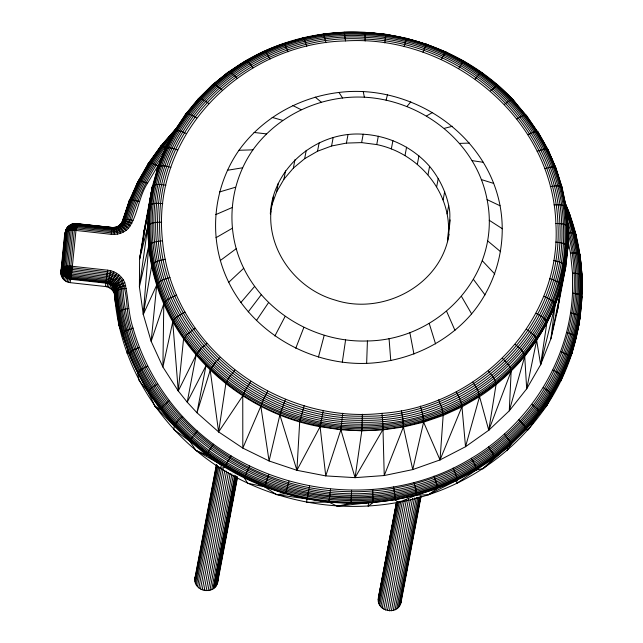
<?xml version="1.0" encoding="UTF-8"?>
<svg xmlns="http://www.w3.org/2000/svg" width="643" height="643" viewBox="0 0 643 643"><rect width="100%" height="100%" fill="white"/><g stroke="black" fill="none" stroke-linecap="round" stroke-linejoin="round"><path stroke-width="0.96" d="M170.845 167.381C166.786 166.424 161.682 164.463 157.905 167.051L152.311 186.759L143.895 231.673L139.611 259.057L139.402 286.818L143.285 314.419L151.161 341.329L162.904 367.008L178.272 390.968L187.217 402.156L196.959 412.75L218.62 431.911L242.813 448.091L269.079 460.967L296.905 470.298L325.752 475.9L355.057 477.653L384.241 475.539L412.75 469.583L440.021 459.914L465.524 446.716L488.76 430.247L509.28 410.829L526.689 388.83L540.634 364.685L550.866 338.869L557.168 311.871L565.695 266.982L567.93 247.298L568.05 226.794C565.35 223.209 559.908 223.724 555.874 223.467C552.289 116.994 449.328 34.376 345.516 40.927C241.792 43.258 150.631 134.958 162.518 240.779C171.745 346.939 278.427 424.742 381.998 413.361C477.813 406.906 562.086 321.476 555.874 223.467M568.05 226.794L567.93 247.298L566.788 254.146M515.204 344.415C518.957 347.67 523.981 351.142 524.728 356.399L509.28 410.829L511.145 371.236C510.55 365.907 505.977 361.993 502.464 358.336M176.616 295.097C171.994 297.17 166.288 299.091 163.78 303.817L162.904 367.008L172.734 321.934C175.121 317.103 180.53 314.628 185.023 312.088M270.148 58.939L266.548 53.208L265.077 51.689L263.678 51.536C345.982 12.94 450.831 33.291 512.945 99.601L517.615 105.709M564.08 200.56C585.749 248.383 587.429 303.874 571.78 353.73C550.336 420.482 494.62 473.216 428.359 494.772C359.566 517.004 281.779 506.941 220.67 468.409C161.473 430.89 119.879 366.068 114.687 295.716C114.366 290.901 110.138 286.979 105.42 286.521L70.151 282.655C64.887 282.189 60.313 277.262 60.908 271.885L64.501 236.045L65.297 233.12M164.889 151.218L165.203 148.613C169.029 146.291 173.883 148.814 177.701 150.076M365.176 40.991L364.902 32.415M498.269 86.266L498.092 85.39L496.292 85.897L490.384 91.017M366.647 363.359C406.497 361.824 445.454 344.23 471.616 313.888C496.468 284.214 507.198 243.85 500.061 205.776C486.43 133.238 410.965 83.413 338.949 92.455C299.517 97.165 262.272 117.87 238.979 150.269C216.828 182.025 209.899 223.201 220.372 260.471C238.023 323.349 302.395 365.714 366.647 363.359L367.426 340.967C440.166 340.026 501.982 272.97 487.089 199.627C474.864 134.572 407.18 89.883 342.59 97.993C307.225 102.213 273.814 120.788 252.924 149.843C233.055 178.328 226.842 215.26 236.23 248.688C252.064 305.079 309.797 343.081 367.426 340.967M456.249 391.788L459.874 398.981L461.811 405.05L465.524 446.716L479.557 396.61L477.926 390.606L472.838 382.135M453.13 468.072L457.036 477.645L456.634 483.472L476.326 469.912L475.137 465.122L471.359 458.314C374.7 517.535 237.371 491.332 169.35 400.637C152.938 378.928 140.495 354.317 133.037 328.131C128.102 313.366 128.584 297.524 124.758 282.623C121.857 275.751 115.017 270.976 107.654 270.173L72.386 266.298C68.134 265.977 60.177 265.294 60.908 271.885M323.244 410.387L320.093 426.727L296.905 470.298L299.694 421.76L304.115 405.733M481.977 73.455L481.848 72.619L480.297 73.318L475.105 79.001M162.518 240.779C157.857 241.495 151.555 241.567 148.742 245.915L139.402 286.818L147.85 226.079L149.039 206.29L152.311 186.759C155.333 182.853 161.642 184.806 165.862 185.28M420.345 406.119L422.973 415.708L423.6 422.17L440.021 459.914L443.22 414.639L441.637 407.308L438.695 399.809M391.659 35.606L385.84 34.256L384.763 42.904M237.54 477.13L217.599 582.662C214.497 595.764 192.442 591.247 195.006 577.856L216.442 464.439M421.085 496.275L400.959 602.796C397.824 615.978 375.817 611.332 378.365 597.99L396.442 502.32M447.544 241.672C447.882 229.487 451.772 217.688 448.693 205.527C445.615 191.1 438.984 177.701 429.588 166.344C412.886 147.239 388.476 135.689 363.199 134.226C317.28 130.754 272.841 167.26 270.333 213.789M448.171 238.907L450.164 219.898M170.025 277.422C165.331 279.038 159.368 280.372 156.747 284.986L143.285 314.419L148.742 245.915L147.85 226.079C150.743 221.867 157.117 222.454 161.674 222.165M559.45 298.175L557.168 311.871L557.489 307.925M464.455 62.218C463.137 60.153 459.922 67.153 458.668 68.463M342.735 413.224L340.862 429.757L325.752 475.9L320.093 426.727C232.38 410.893 156.884 336 148.742 245.915M330.478 489.114L328.991 502.127L337.181 506.202L368.728 502.722L368.101 506.234L373.141 502.569L394.979 499.828L416.415 495.142L437.232 488.551L457.269 480.12L476.326 469.912L494.242 458.025L510.863 444.562L526.03 429.645L539.606 413.409L546.309 406.448L561.54 377.57L571.78 353.73L578.732 325.334L580.034 317.851L582.084 296.527L579.56 294.494L572.503 293.047L572.503 273.034L570.502 253.077L567.472 238.047M70.151 282.655L71.879 271.041L75.978 230.459C80.785 217.696 65.361 224.921 65.457 232.284M372.691 489.54L373.141 502.569C321.669 506.523 269.208 494.113 225.034 467.381C198.028 451.322 176.335 428.431 154.714 406.014C147.207 388.091 135.794 372.168 129.122 353.851L127.001 353.232L127.796 349.832L118.842 324.819L115.322 292.356C115.001 287.55 110.773 283.627 106.055 283.169L70.786 279.295C65.522 278.837 60.948 273.91 61.543 268.533L65.136 232.694C67.459 229.479 72.482 230.411 75.978 230.459L111.247 234.333L111.737 228.498L111.721 227.477L76.453 223.603L76.308 224.166M393.58 486.92L394.834 494.66L394.979 499.828L398.676 502.4L416.415 495.142L415.989 490.038L414.068 482.443M156.747 284.986L151.161 341.329L163.78 303.817M206.909 343.402L200.857 348.715L196.814 353.626L178.272 390.968L183.536 339.158L187.274 334.199L195.15 328.243M471.359 458.314C529.438 424.115 569.489 360.707 572.503 293.047M579.319 319.515L578.732 325.334L579.206 321.942L577.181 330.615M580.291 309.813L580.484 307.876M107.654 270.173L105.42 286.521M445.872 52.67L445.856 51.89L441.235 59.502M381.998 413.361L382.842 423.287L384.241 475.539L403.386 427L403.129 420.45L401.385 410.644M543.681 296.302C547.82 298.28 553.936 300.12 555.086 305.112L550.866 338.869L565.695 266.982L567.898 246.623C565.334 242.813 559.868 242.708 555.737 242.073M426.413 44.889L426.462 44.142L422.99 52.212M157.053 171.617L157.623 167.67L165.203 148.613M320.093 426.727L340.862 429.757L355.057 477.653L361.937 429.998L362.387 414.221M342.309 362.162L345.596 339.89M526.392 329.337C530.33 332.174 535.772 335.148 536.656 340.324L540.634 364.685L546.807 323.172C545.786 318.084 539.983 315.657 535.916 313.245M250.706 381.403L245.417 389.843L242.757 395.831L218.62 431.911L225.83 383.791L228.804 378.02L234.824 370.111M567.48 231.376L568.082 227.461L566.113 207.014L561.765 186.92L557.577 185.779L550.295 186.55M553.639 260.544C557.835 261.564 563.252 262.272 565.663 266.29L561.403 286.32C548.736 331.507 518.78 371.043 479.557 396.61L488.76 430.247L496.034 384.683C495.592 379.306 491.517 374.99 488.294 370.947M557.168 311.871L561.403 286.32M152.592 186.124C126.759 297.066 211.169 406.81 320.246 425.915C420.932 447.456 534.341 387.536 561.371 285.613C559.113 281.401 553.824 280.107 549.612 278.676M270.43 213.87L273.355 196.895M217.599 582.662L218.628 575.043M400.959 602.796L401.264 600.972M143.285 314.419L151.724 265.623C154.441 261.138 160.605 260.415 165.307 259.258M406.288 38.974L406.384 38.242L404.101 46.658M147.85 226.079L139.611 259.057L152.311 186.759M139.611 259.057L149.039 206.29C152.005 202.223 158.379 203.501 162.792 203.606M65.136 232.694L66.149 229.294L67.242 228.683L71.63 228.988L75.978 230.459L74.926 223.547L74.701 224.11M75.054 223.643C71.301 222.743 76.814 228.056 75.978 230.459C72.691 229.848 68.584 228.562 65.634 230.708L61.768 268.018C61.181 273.331 65.699 278.194 70.899 278.652L106.167 282.526C110.942 282.992 115.218 286.963 115.547 291.826C122.885 410.7 234.607 503.485 351.174 502.689C459.022 505.832 565.02 426.502 580.01 317.312C578.089 314.17 573.813 313.68 570.518 312.924M64.501 236.045L65.634 230.708M60.884 273.404C60.281 267.014 67.925 266.692 72.386 266.298L68.568 282.357M61.109 274.923C60.651 268.702 67.845 267.448 72.386 266.298L68.415 275.992L67.049 281.835M61.583 276.386C61.294 270.325 67.901 268.211 72.386 266.298L67.145 275.333L65.626 281.087M62.291 277.768C62.178 271.86 68.102 268.967 72.386 266.298L65.996 274.497L64.34 280.147M63.215 279.03C63.295 273.251 68.439 269.682 72.386 266.298M107.003 286.818L110.813 270.759M108.514 287.341L109.881 281.497L113.843 271.796M122.146 222.743L129.082 201.235L137.883 181.656L140.825 181.037L147.552 183.151L160.356 161.827M109.937 288.072L111.456 282.317L116.68 273.267M111.215 289.004L112.879 283.354L119.244 275.14M112.34 290.114C112.421 284.343 117.548 280.75 121.487 277.358M113.264 291.375C113.152 285.468 119.059 282.558 123.335 279.874M113.972 292.75C113.682 286.698 120.273 284.56 124.758 282.623M114.454 294.205C113.996 287.992 121.173 286.714 125.715 285.54M182.684 416.423C178.85 419.975 173.907 423.705 173.779 429.452L189.918 441.323L195.898 450.373L221.401 464.929L220.67 468.409L225.034 467.381L227.075 462.622L231.086 455.887M196.075 355.314L187.217 402.156L205.977 365.763L196.959 412.75L210.454 369.468L214.641 363.255L220.179 357.404M194.869 579.705L216.482 465.299M195.054 581.553L217.045 465.17M195.568 583.346L217.744 465.982M196.396 585.042L218.757 466.697M197.514 586.593L220.059 467.252M198.88 587.943L221.433 468.602M200.471 589.052L223.201 468.731M271.772 205.278L276.675 191.735L278.258 183.351M202.223 589.904L224.777 470.572M204.104 590.467L226.657 471.126M206.049 590.716L228.41 472.364M276.675 191.735L283.933 179.22L285.524 170.837M208.002 590.66L230.178 473.296M209.907 590.282L231.898 473.907M211.716 589.607L233.337 475.201M234.799 475.233L213.372 588.65L235.169 476.608M283.933 179.22L293.361 168.096L294.944 159.713M214.826 587.445L235.885 475.997M216.032 586.014L236.72 476.535M220.862 563.204L221.795 558.277M222.173 556.299L223.105 551.372M224.037 546.437L224.407 544.468M225.339 539.533L225.709 537.564M226.641 532.629L227.019 530.66M228.506 522.767L228.876 520.798M229.254 518.821L230.186 513.894M231.118 508.959L231.488 506.989M232.42 502.054L232.79 500.085M233.722 495.15L234.655 490.223M235.587 485.288L235.965 483.319M216.972 584.407L237.283 476.897M293.361 168.096L304.661 158.676L306.245 150.293M304.661 158.676L317.529 151.234L319.113 142.85M317.529 151.234L331.579 145.993L333.162 137.61M331.579 145.993L346.416 143.084L348 134.7M346.416 143.084L361.615 142.609L363.199 134.226M309.532 486.076L306.446 502.296L328.991 502.127M448.581 228.281C448.227 187.772 415.78 152.455 376.734 144.579L378.317 136.195M391.33 148.935L392.921 140.552M405.002 155.542L406.585 147.159M417.347 164.222L418.931 155.839M428.005 174.727L429.588 166.344M436.677 186.743L438.261 178.36M443.107 199.933L444.691 191.55M447.11 213.91L448.693 205.527M396.353 503.493L378.365 597.99M378.221 599.839L396.675 502.199M378.414 601.679L397.229 502.07M378.928 603.48L398.121 501.894M379.756 605.176L399.319 501.62M380.865 606.719L400.806 501.194M382.239 608.069L402.365 501.556M383.823 609.186L404.326 500.696M385.583 610.038L406.456 499.579M387.464 610.601L408.522 499.153M389.401 610.85L410.459 499.402M391.354 610.786L412.605 498.357M393.267 610.416L414.51 497.979M395.075 609.741L416.318 497.304M396.723 608.784L417.781 497.336M398.178 607.571L419.051 497.111M399.391 606.14L420.08 496.669M402.172 594.188L402.542 592.211M403.474 587.284L404.407 582.349M405.339 577.422L405.709 575.445M406.087 573.476L407.019 568.541M407.951 563.614L408.321 561.636M410.555 549.805L411.488 544.87M412.42 539.943L412.798 537.966M413.722 533.039L414.1 531.062M414.47 529.093L415.402 524.158M416.897 516.273L417.267 514.296M418.199 509.369L418.569 507.391M418.947 505.422L419.879 500.487M400.324 604.533L420.827 496.042M552.835 370.022C556.838 372.064 563.798 375.199 560.913 380.921L569.698 358.288L575.879 338.322C574.866 334.505 569.811 333.653 566.547 332.495M213.757 588.377L235.451 475.965M173.763 133.535L174.422 131.003L185.988 113.996L190.28 114.494L196.726 117.934M536.656 340.324L526.689 388.83L524.728 356.399M147.641 214.215L143.895 231.673L145.085 227.887M156.378 173.489L157.905 167.051M111.577 228.04C113.924 226.931 118.698 227.373 120.78 224.286L123.882 225.01L128.504 228.249C138.116 214.979 138.486 196.967 147.552 183.151M164.053 153.082L164.929 149.224L174.422 131.003M307.073 498.944L276.434 494.596L264.562 486.815L268.878 474.478M267.665 391.169L263.164 400.059L260.833 406.239L269.079 460.967L280.059 414.108L285.524 399.303M479.557 396.61L461.875 406.898L443.156 415.45L423.6 422.17L412.75 469.583L403.386 427L382.722 429.894L361.808 430.81L340.862 429.757M567.488 249.243L567.93 247.298M571.78 353.73L575.381 338.314M540.634 364.685L555.086 305.112M386.089 100.139L387.448 94.843M195.006 577.856L195.48 576.072M449.055 234.245C441.146 285.227 382.818 315.745 335.188 300.096C296.889 289.318 267.641 251.373 270.96 211.073M113.176 228.096L113.409 227.534L114.446 234.446C119.694 234.205 124.83 232.027 128.504 228.249M318.446 357.082L324.201 335.341M288.932 481.181L285.532 493.824L276.434 494.596M189.918 441.323L192.41 436.91L197.514 430.979M114.767 227.919C116.431 226.706 116.994 232.742 117.621 234.084M139.346 201.42L132.354 199.901L129.299 200.753L121.929 222.486L127.764 207.094M71.566 224.712L72.265 224.182L73.117 225.01L75.978 230.459C73.31 229.157 69.91 226.489 66.888 227.976L66.687 228.434L69.806 225.508L72.94 227.373L75.978 230.459L72.096 225.46L70.577 224.728L70.119 225.355M116.295 227.501L116.68 226.915L117.846 227.799L120.691 233.264M174.414 426.1L160.461 409.591L148.195 391.941L151.218 388.155L157.615 383.758M122.805 221.658L125.104 215.228M567.407 229.334L568.082 227.461M488.76 430.247L511.145 371.236M295.748 348.281L303.842 327.448M253.053 67.78L248.793 62.395L246.382 60.715L239.558 65.2M133.157 193.165L137.883 181.656M440.021 459.914L461.875 406.898M139.378 347.341L132.386 350.556L129.122 353.851L122.483 333.757L117.87 313.197C120.04 309.693 124.927 309.283 128.624 308.471M217.615 81.09L228.795 71.783L232.123 73.238L237.01 78.221M145.985 169.093L148.348 163.451L160.999 146.001L165.476 146.998L167.413 144.771M228.795 71.783L212.584 84.772L197.98 99.48L212.584 84.772L228.386 72.072L245.851 60.699M260.833 406.239L242.813 448.091L242.757 395.831M175.885 129.773L174.341 130.794L177.355 127.692M120.78 224.286L119.051 226.031C121.374 220.895 126.936 223.426 130.441 225.87M121.382 223.354L121.173 223.812C122.773 219.054 128.777 222.165 131.952 223.225M122.459 221.063C124.855 218.049 129.773 219.874 133.013 220.38M65.932 229.768L66.149 229.294M129.299 200.753L129.082 201.235L131.654 196.846M546.309 406.448L561.54 377.57M249.54 466.022L244.332 477.974L247.676 483.239L264.562 486.815M274.866 336.008L285.106 316.436M67.306 227.662L65.827 231.713L62.242 267.552C61.672 272.664 66.028 277.35 71.027 277.792L106.296 281.658C111.239 282.14 115.676 286.256 116.013 291.303C124.019 418.505 249.363 513.026 373.278 501.058C437.779 496.002 500.166 463.941 539.397 412.091C573.17 367.571 588.104 309.556 579.721 254.282L576.345 253.029L570.502 253.077M137.666 182.122L148.348 163.451M355.057 477.653L382.722 429.894M174.157 131.59L185.473 114.382L198.229 98.918L213.034 84.45L216.715 85.615L222.181 90.133M138.213 181.318L139.836 178.899M256.396 320.608L268.541 302.62M518.877 419.815L524.198 425.377L526.03 429.645L528.241 429.854L551.485 396C550.746 391.949 546.357 389.754 543.214 387.641M148.139 163.909L160.605 146.291L174.534 130.352L176.174 130.087M165.476 146.998C148.662 168.57 136.003 193.238 128.439 219.536C126.494 226.69 118.834 231.223 111.617 230.323L76.348 226.449L72.94 227.373L71.269 230.315L67.684 266.154L68.311 268.822L71.156 270.912L107.148 274.915C114.438 275.622 120.972 281.69 121.471 289.125C130.087 422.057 266.741 515.606 394.432 491.622C456.522 481.085 514.167 444.289 547.185 390.285C578.346 339.536 585.95 275.091 566.66 218.676M165.01 150.028C148.975 170.757 137.232 194.588 129.918 219.721C127.788 227.55 119.405 232.509 111.512 231.52L76.244 227.646L73.921 228.273L72.788 230.282L69.203 266.114L69.629 267.938L71.566 269.353L107.325 273.315C115.298 274.087 122.443 280.726 122.99 288.852C131.55 420.916 267.319 513.861 394.175 490.038C455.863 479.565 513.13 443.011 545.939 389.353C575.437 341.168 583.892 280.525 567.568 226.336M162.928 155.518C148.469 174.775 138.293 196.975 131.453 220.002C130.642 222.711 129.211 225.187 127.298 227.26C123.223 231.472 117.187 233.481 111.384 232.862L76.115 228.996L74.942 229.31L74.371 230.331L70.778 266.162L71.14 267.279L72.225 267.85L107.494 271.724C113.329 272.383 118.81 275.678 121.953 280.661C128.463 295.603 125.409 313.213 131.477 328.525C151.877 403.032 214.698 462.028 288.498 482.676C362.732 504.16 447.584 487.121 505.486 435.231C561.636 386.13 587.139 305.345 568.074 233.063L567.504 231.207M248.238 311.871L261.227 294.783M213.693 444.176L209.112 450.526L206.845 455.123L195.898 450.373M120.209 225.002L122.588 221.65L129.749 200.375L138.317 181.302L148.766 163.129L152.278 163.33L157.567 165.733M407.043 106.376L410.813 101.811M240.876 302.531L254.628 286.408M174.912 130.079L160.404 146.749L160.999 146.001M175.467 129.99C151.37 155.268 133.406 186.229 123.826 219.834C122.709 223.885 119.003 226.883 114.888 227.509M174.205 132.345C151.017 156.94 134.066 187.145 124.726 219.601C123.231 225.114 117.323 228.611 111.761 227.911L76.493 224.037C72.281 223.467 67.828 226.593 67.459 230.933L63.866 266.773C63.384 271.121 67.089 275.108 71.341 275.485L106.609 279.359C112.228 279.898 117.259 284.576 117.645 290.298C122.62 361.543 165.725 427.209 226.449 463.852C282.639 498.044 352.621 508.3 416.214 491.389C477.781 475.105 532.34 432.458 560.133 374.797C585.299 322.698 587.501 260.077 565.486 206.524M172.445 135.609C150.526 159.36 134.821 188.503 125.811 219.472C124.187 225.46 117.782 229.254 111.737 228.498L76.477 224.624C72.788 224.126 68.897 226.85 68.568 230.652L64.983 266.491C64.565 270.293 67.796 273.773 71.518 274.103L106.786 277.977C112.879 278.564 118.344 283.635 118.762 289.856C123.721 360.771 166.625 426.148 227.075 462.622C283.016 496.661 352.677 506.877 415.989 490.038C477.275 473.827 531.584 431.373 559.257 373.969C583.764 323.276 586.32 262.698 566.121 210.14M170.837 139.017C150.277 161.98 135.697 189.942 127.057 219.448C125.289 225.99 118.288 230.13 111.689 229.302L76.421 225.436C73.358 225.018 70.127 227.284 69.854 230.443L66.261 266.282C65.916 269.441 68.6 272.335 71.695 272.608L106.963 276.482C113.626 277.125 119.59 282.671 120.048 289.454C128.713 423.19 266.194 517.302 394.657 493.181C457.117 482.58 515.107 445.551 548.326 391.225C580.894 338.443 587.429 271.121 566.186 212.921L569.385 213.524L570.775 219.126M476.326 469.912L483.006 468.707L494.242 458.025L492.819 453.387L488.487 446.941M174.341 130.794L175.756 129.468M163.193 143.558L164.648 142.199M228.755 282.293L243.753 268.252M483.006 468.707L507.544 447.255L507.014 450.727L510.863 444.562L509.224 440.101L504.377 434.073M504.361 104.391L509.851 100.429L512.945 99.601L526.521 116.078M212.343 85.326L216.112 82.296M185.988 113.996L185.208 114.96L198.719 98.564L202.722 99.416L208.702 103.419M220.372 260.471L236.23 248.688M169.35 400.637L163.33 405.58L160.461 409.591L154.714 406.014M116.439 227.092L118.191 226.248L119.1 226.521L123.569 231.994M416.415 495.142L428.359 494.772L437.232 488.551L436.549 483.528L433.985 476.141M69.323 225.54L67.652 227.236L68.222 226.521L70.352 226.794L75.978 230.459M516.892 118.987L522.872 115.587L526.263 115.113L538.207 132.788L525.749 114.928L512.479 99.472L497.682 85.318M228.161 72.619L237.926 66.261M117.902 226.449L119.566 225.363L120.667 225.516L126.197 230.307M215.968 237.709L232.284 228.273M426.663 115.869L432.683 112.388M527.847 134.66L534.253 131.871L536.543 131.461L538.191 132.201M245.473 60.956L264.016 51.295M247.86 60.153L257.409 55.21M428.359 494.772L457.269 480.12M147.601 365.939L140.873 369.757L137.715 373.302L139.033 380.455L148.195 391.941M70.288 224.929L73.64 223.812M72.265 224.182C69.219 225.243 66.848 228.056 66.534 231.295L62.942 267.126C62.411 271.925 66.486 276.313 71.18 276.723L106.449 280.597C111.673 281.104 116.367 285.452 116.721 290.789C121.72 362.282 164.978 428.198 225.918 464.969C282.317 499.29 352.549 509.577 416.375 492.602C478.159 476.262 532.918 433.462 560.817 375.592C586.601 322.239 588.337 257.899 564.835 203.453M215.686 214.649L232.027 207.593M537.13 151.258L543.898 149.112L546.317 148.943L548.077 149.875L556.074 168.362L562.103 187.475L566.145 207.665L566.113 207.014M288.12 51.762L285.219 45.757L283.515 43.748C200.64 70.376 140.536 156.353 150.526 243.89C158.074 326.041 222.044 396.377 300.45 418.545C379.161 442.352 471.375 417.902 523.965 353.626C576.007 292.517 580.967 198.574 537.355 131.526M267.134 50.612L269.867 49.519M273.516 48.056L276.257 46.971M279.906 45.508L282.647 44.423M219.52 191.96L235.467 187.242M544.637 168.611C548.133 167.927 553.084 165.572 556.074 168.362L556.099 168.98L548.093 150.486L538.673 133.631M306.799 46.336L304.621 40.123L303.295 38.009L282.824 43.893L283.515 43.748M288.329 42.768L291.175 41.94M294.968 40.839L297.813 40.011M444.369 128.327L452.431 126.277M133.037 328.131L125.835 330.719L122.483 333.757L118.842 324.819M403.386 427L423.6 422.17M337.181 506.202L351.078 503.332L351.6 490.271M325.993 42.711L323.622 34.167L302.724 38.114L303.295 38.009M227.357 170.291L242.499 167.807M568.074 233.063L572.262 232.766L575.565 233.69L576.699 240.506M113.289 227.694L115.298 227.429M345.516 40.927L344.294 32.271L323.172 34.256L323.622 34.167M554.057 204.9L561.476 204.836L565.76 206.419C576.216 272.327 548.061 341.666 495.866 382.898C447.271 421.904 381.363 436.685 320.455 424.822C252.924 411.93 192.016 365.803 164.616 302.282C140.632 247.595 144.265 181.913 174.968 130.577L179.501 130.706L186.357 133.535M126.181 288.546C109.599 288.434 114.984 299.027 117.87 313.197M459.665 143.389L469.486 143.076M238.979 150.269L252.924 149.843M572.503 273.034L579.56 273.838L582.084 275.614L581.65 296.238L582.116 297.066L582.084 296.527M74.805 223.708L111.761 227.574M113.538 227.63L76.396 223.764M111.247 234.333L114.446 234.446M385.848 34.368L365.103 32.343L344.294 32.271M367.884 32.713L371.863 33.098M373.848 33.291L378.823 33.782M380.809 33.975L384.779 34.36M254.049 132.466L266.443 133.881M361.615 142.609L376.734 144.579M472.107 160.637L483.359 162.301M393.62 35.984L405.395 38.267M272.142 117.396L282.663 120.362M406.328 38.347L426.494 44.367M481.342 179.566L493.647 183.408M560.64 351.584C563.903 353.055 568.774 354.381 569.698 358.288M426.317 44.222L445.929 52.139M487.089 199.627L500.061 205.776M292.726 105.492L301.125 109.688M445.639 51.938L464.495 61.68M464.101 61.431L482.009 72.908M489.202 220.252L502.416 228.771M531.865 404.294L537.604 409.35L539.606 413.409M481.503 72.595L498.285 85.712L513.17 99.954M485.851 76.509L488.953 78.944M315.207 97.101L321.291 102.157M487.603 240.844L500.64 251.726M506.073 93.733L508.91 96.45M482.346 260.809L494.78 273.99M473.586 279.576L485.015 294.912M338.949 92.455L342.59 97.993M561.765 186.92L562.135 188.11L555.745 167.855L547.772 149.417M579.721 254.282L580.131 258.181M461.578 296.6L471.616 313.888M537.91 131.775L548.077 149.875M446.652 311.389L454.971 330.389M564.2 201.066L569.385 213.524L575.855 234.623M564.096 201.042L569.666 214.416M429.243 323.533L435.568 343.917M279.874 414.912L296.905 470.298M575.565 233.69L580.018 255.263L582.108 276.136L581.618 273.379M363.263 91.7L364.396 97.31M409.864 332.664L413.955 354.108M210.213 370.239L218.62 431.911M172.734 321.934L178.272 390.968M389.055 338.531L390.759 360.651M580.324 263.051L580.396 264.996M557.899 223.475C564.192 330.992 467.204 418.738 362.411 416.206C257.513 417.958 157.519 329.746 159.625 222.165C159.102 114.358 260.64 31.7 365.232 39.119C463.105 42.1 554.515 123.649 557.899 223.475M559.852 223.595C566.21 332.182 468.257 420.803 362.419 418.239C256.469 420.016 155.485 330.92 157.615 222.269C157.077 113.385 259.635 29.908 365.264 37.39C464.109 40.405 556.436 122.773 559.852 223.595M561.693 223.812C568.107 333.42 469.229 422.869 362.403 420.281C255.464 422.073 153.524 332.142 155.678 222.47C155.14 112.573 258.655 28.3 365.272 35.863C465.05 38.91 558.245 122.041 561.693 223.812M563.372 224.126C569.835 334.673 470.113 424.894 362.371 422.282C254.507 424.091 151.7 333.387 153.87 222.775C153.323 111.93 257.73 26.942 365.264 34.561C465.902 37.632 559.884 121.487 563.372 224.126M564.835 224.528C571.354 335.911 470.877 426.815 362.314 424.187C253.639 426.012 150.044 334.617 152.23 223.169C151.684 111.48 256.879 25.849 365.232 33.524C466.633 36.619 561.331 121.109 564.835 224.528M566.073 225.01C568.525 277.599 547.306 330.253 509.803 367.081C470.917 405.299 416.56 426.1 362.242 425.955C252.868 427.788 148.613 335.807 150.808 223.635C150.261 111.239 256.131 25.053 365.176 32.785C467.228 35.895 562.537 120.924 566.073 225.01"/></g></svg>
